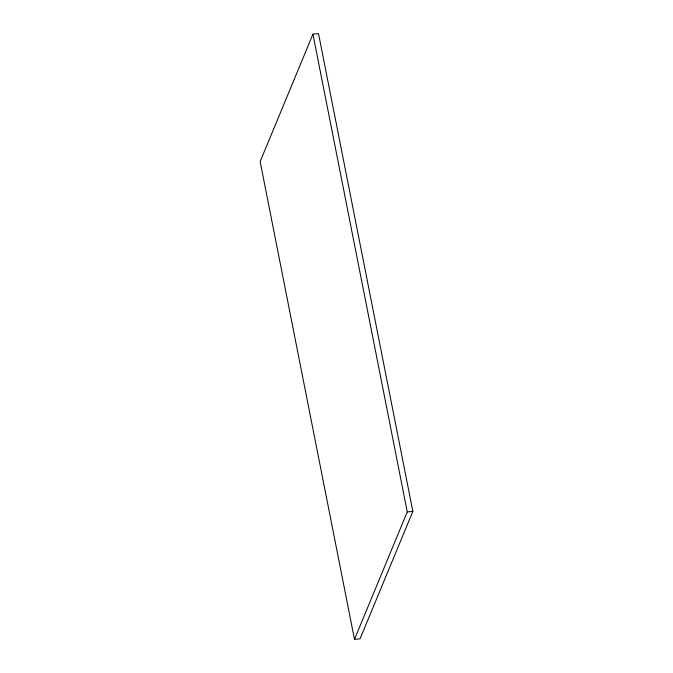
<?xml version="1.0" encoding="UTF-8"?>
<svg xmlns="http://www.w3.org/2000/svg" width="673" height="673" viewBox="0 0 673 673"><rect width="100%" height="100%" fill="white"/><g stroke="black" fill="none" stroke-linecap="round" stroke-linejoin="round"><path stroke-width="1.01" d="M312.945 34.155L260.148 161.604L354.478 639.35L360.055 638.845L412.852 511.396L318.522 33.65L312.945 34.155L407.266 511.901L354.478 639.35M407.266 511.901L412.852 511.396"/></g></svg>
